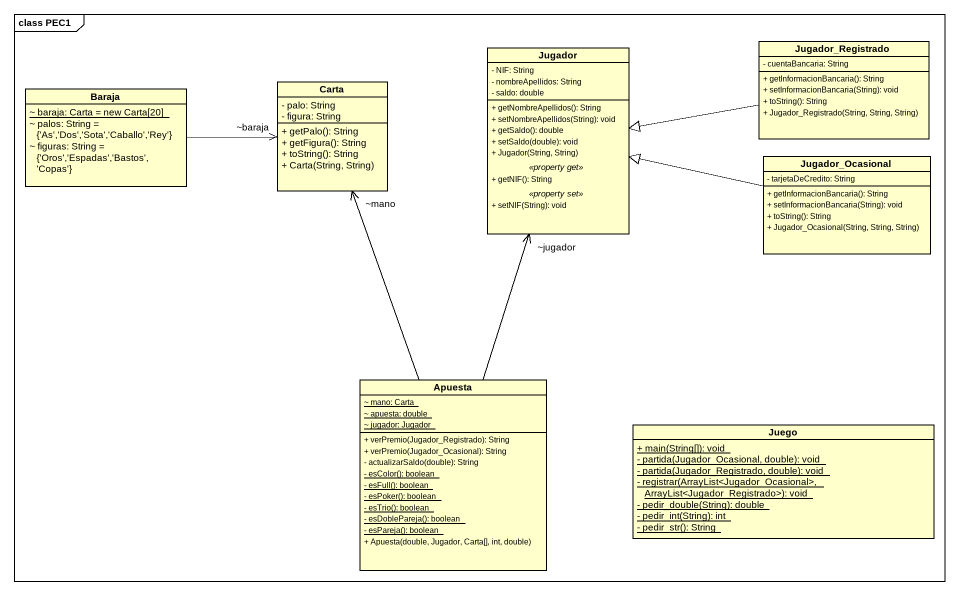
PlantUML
@startuml
mainframe class PEC1
hide circle
hide empty members
skinparam classAttributeIconSize 0
class Jugador {
  - NIF: String
  - nombreApellidos: String
  - saldo: double
  --
  + getNombreApellidos(): String
  + setNombreApellidos(String): void
  + getSaldo(): double
  + setSaldo(double): void
  + Jugador(String, String)
  .. <<property get>> ..
  + getNIF(): String
  .. <<property set>> ..
  + setNIF(String): void
}
class Jugador_Registrado {
  - cuentaBancaria: String
  + getInformacionBancaria(): String
  + setInformacionBancaria(String): void
  + toString(): String
  + Jugador_Registrado(String, String, String)
}
class Baraja {
  {static} ~ baraja: Carta = new Carta[20]
  ~ palos: String = {'As','Dos','Sota','Caballo','Rey'}
  ~ figuras: String = {'Oros','Espadas','Bastos','Copas'}
}
class Carta {
  - palo: String
  - figura: String
  + getPalo(): String
  + getFigura(): String
  + toString(): String
  + Carta(String, String)
}
class Jugador_Ocasional {
  - tarjetaDeCredito: String
  + getInformacionBancaria(): String
  + setInformacionBancaria(String): void
  + toString(): String
  + Jugador_Ocasional(String, String, String)
}
class Apuesta {
  {static} ~ mano: Carta
  {static} ~ apuesta: double
  {static} ~ jugador: Jugador
  + verPremio(Jugador_Registrado): String
  + verPremio(Jugador_Ocasional): String
  - actualizarSaldo(double): String
  {static} - esColor(): boolean
  {static} - esFull(): boolean
  {static} - esPoker(): boolean
  {static} - esTrio(): boolean
  {static} - esDoblePareja(): boolean
  {static} - esPareja(): boolean
  + Apuesta(double, Jugador, Carta[], int, double)
}
class Juego {
  {static} + main(String[]): void
  {static} - partida(Jugador_Ocasional, double): void
  {static} - partida(Jugador_Registrado, double): void
  {static} - registrar(ArrayList<Jugador_Ocasional>, ArrayList<Jugador_Registrado>): void
  {static} - pedir_double(String): double
  {static} - pedir_int(String): int
  {static} - pedir_str(): String
}
Jugador_Registrado -left-|> Jugador
Baraja -right-> "~baraja" Carta
Jugador_Ocasional -left-|> Jugador
Apuesta -up-> "~jugador" Jugador
Apuesta -up-> "~mano" Carta
@enduml
